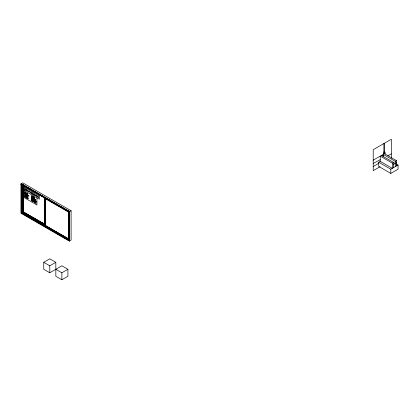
<?xml version="1.0" encoding="UTF-8"?>
<svg xmlns="http://www.w3.org/2000/svg" width="419" height="419" viewBox="0 0 419 419"><rect width="100%" height="100%" fill="white"/><g stroke="black" fill="none" stroke-linecap="round" stroke-linejoin="round"><path stroke-width="0.63" d="M25.706 197.003C26.779 196.747 24.936 196.998 26.109 197.501M26.858 190.409C28.56 190.404 25.423 189.838 27.345 191.006M33.677 198.857C34.515 198.334 33.195 199.292 34.086 199.313M35.337 199.774C36.411 199.517 34.568 199.769 35.741 200.272M68.679 212.161L68.658 239.05L68.658 212.171L45.687 198.91L45.687 225.783M25.716 195.107L25.517 195.909L25.308 194.887L25.098 195.668L24.904 194.641M31.896 195.888L31.629 196.647L31.357 195.573M31.383 199.963L31.765 200.214L31.362 200.68L31.792 200.931M26.088 192.855L26.439 193.468A4.761 2.75 60 0 0 26.439 193.657M27.078 195.233L26.722 194.563L27.078 194.851M27.78 194.243L27.418 193.573L27.78 193.861M26.627 196.422L26.292 195.71L26.654 195.998M32.342 193.85C31.603 194.322 31.834 192.18 32.342 193.384M34.536 198.145L34.175 197.469L34.536 197.758M27.062 198.004L26.701 197.344L27.062 197.632M34.368 195.003C33.609 195.411 33.881 193.374 34.368 194.552M21.573 212.847L21.694 184.412L21.573 212.847L69.392 240.454L69.465 211.988L58.786 205.823M32.603 198.04L32.97 198.711L32.603 198.428M25.606 190.179L26.109 189.566M28.408 196.055L28.078 195.354L28.403 195.579M27.748 195.621L27.434 195.573L27.397 194.851M32.483 196.956L32.169 196.909L32.132 196.186M32.279 198.234L31.964 198.187L31.928 197.469M26.439 193.478L26.062 193.248L26.439 193.238M21.081 184.433L21.311 184.302L21.311 212.993L69.654 240.904L69.654 212.208L21.081 184.433L21.311 183.69L69.654 211.6L69.392 240.454M26.743 193.269L27.067 193.316L27.099 194.039M27.403 196.438L27.727 196.49L27.759 197.208M27.376 197.82L27.706 197.873L27.738 198.59M33.122 193.845L33.515 193.903L33.551 194.767M34.709 199.826L34.877 199.187L35.07 200.031M34.829 201.288L34.992 200.649L35.186 201.497M34.657 202.587L34.824 201.948L35.018 202.796M35.866 201.89L36.034 201.251L36.228 202.094M35.699 203.189L35.861 202.545L36.055 203.393M34.348 199.056L34.709 199.266M34.468 200.518L34.829 200.727M34.3 201.817L34.657 202.026M35.505 201.12L35.866 201.329M35.337 202.419L35.699 202.623M20.95 183.899L22.762 182.857L71.099 210.762L71.099 240.066L69.287 241.114L20.95 213.203L20.95 183.899L69.287 211.81L71.099 210.762M21.311 183.805L69.654 211.71M22.013 184.685L22.013 212.59L22.474 212.328L45.535 225.642M45.336 224.526L23.207 211.899L23.207 185.664M43.744 262.31L49.788 258.822L55.827 262.31L55.827 276.262L61.871 279.751L67.915 276.262L67.915 269.286L61.871 265.798L49.788 272.774L43.744 269.286L43.744 262.31L49.788 265.798L55.827 262.31M55.827 269.286L61.871 272.774L67.915 269.286M384.453 152.647L383.547 153.171L383.547 155.26L382.338 155.957M383.547 153.794L384.453 153.27L384.312 151.61L383.704 152.102L383.704 153.076M373.214 160.178L385.48 153.097L385.48 152.788L384.396 153.302M396.4 164.08L398.05 165.028L398.05 169.213L390.801 173.403L378.713 166.427L378.713 162.237L380.389 161.273M373.214 166.532L378.713 163.352M380.012 166.72L373.214 170.648L373.214 149.714L391.341 139.249L391.341 158.282M392.31 163.111L392.31 168.344L380.227 161.367L380.227 156.135L392.31 163.111L393.52 162.415L393.52 167.647M383.249 156.481L383.249 154.391L395.332 161.367L396.542 160.671L396.542 165.903M393.52 164.505L396.542 162.761M378.713 162.237L390.801 169.213L398.05 165.028M373.214 163.441L380.227 159.67M388.004 155.611L391.341 153.862M31.975 200.334L32.211 201.172M26.648 190.739L26.423 189.582M28.864 196.417L28.675 195.448M27.141 196.841L26.984 195.867M28.262 198.857L28.068 197.888M31.231 193.426L31.095 192.138M33.949 197.983L33.824 196.909M25.177 192.441L24.972 191.897L24.972 192.792L25.339 192.939L24.972 192.326M37.097 195.914L36.835 196.15A0.885 0.513 60 0 0 36.851 196.391L37.354 196.679A0.943 0.545 60 0 0 37.364 196.453L37.102 195.919M27.921 190.619L27.848 190.598A1.472 0.848 60 0 0 27.664 190.697M37.94 196.401L37.867 196.38A1.472 0.848 60 0 0 37.684 196.48M25.889 192.588L25.789 192.578A1.226 0.707 60 0 0 25.674 192.651M25.837 193.95L25.758 193.939A1.226 0.707 60 0 0 25.627 194.018M33.499 198.376L33.42 198.365A1.226 0.707 60 0 0 33.29 198.444M384.453 153.689L396.542 160.671M381.431 155.433L395.332 163.457M21.296 183.967L69.633 211.878M23.38 185.381L27.874 187.979M29 188.629L41.926 196.092M43.047 196.741L44.173 197.391M45.299 198.04L46.986 199.009M48.106 199.659L49.793 200.633M50.919 201.282L52.605 202.257M53.726 202.906L54.852 203.555M55.973 204.205L57.66 205.174M21.081 184.156L69.423 212.061M25.376 188.959L24.904 188.686L24.904 189.76L25.376 190.032M26.292 189.765L26.633 189.959M24.904 189.199L25.35 189.456M24.182 190.504L39.323 199.245L39.323 195.987L24.182 187.246L24.182 197.632L36.951 205.006L36.951 197.878M32.713 196.6L32.981 196.752M28.565 195.6L28.853 195.767M24.972 193.772L25.386 193.782L24.972 193.295L24.972 194.201M26.874 196.019L27.162 196.186M31.807 199.329L31.331 199.051L31.666 198.554L31.676 199.47M27.958 198.04L28.246 198.203M24.972 196.501L25.428 196.762M23.165 211.909L45.509 224.809L23.155 211.93L23.155 185.408M45.64 225.364L22.762 212.161L22.809 184.873M45.812 225.71L68.679 238.914M45.414 225.642L22.411 212.36L22.474 184.941M45.634 198.648L45.634 225.815L68.847 239.191L68.847 212.051M45.634 225.815L68.857 239.228M23.763 213.533L22.076 212.559L22.076 185.172M24.889 214.182L31.635 218.079M32.761 218.728L34.447 219.703M35.573 220.352L43.445 224.893M46.823 226.841L47.944 227.491M51.883 229.764L53.009 230.413M22.013 212.59L69.145 239.799L69.145 211.894M21.694 212.773L69.465 240.354M33.012 196.469L32.818 197.339M33.918 195.154L34.337 195.395L34.368 194.337M26.69 198.129L27.041 198.334L27.062 197.449M25.638 189.299L26.125 190.477M30.76 192.201C29.712 191.111 31.42 193.939 30.294 192.709M31.645 197.26C30.776 196.354 32.19 198.706 31.257 197.684M38.569 196.914C37.689 195.914 39.114 198.407 38.15 197.234M395.332 161.367L395.332 166.6M390.801 169.213L390.801 173.403M384.239 143.35L384.239 151.652M383.951 143.518L383.951 151.819M69.287 211.81L69.287 241.114M61.871 272.774L61.871 279.751M49.788 265.798L49.788 272.774M45.242 198.135L45.242 226.045M45.09 198.287L44.964 224.458L44.964 198.224M44.906 197.967L44.906 224.49M44.514 197.459L44.514 224.715M37.684 196.254L37.684 197.155M35.505 200.931L35.505 201.68M35.337 202.225L35.337 202.979M34.536 197.318L34.536 198.328M34.468 200.329L34.468 201.083M34.348 198.868L34.348 199.617M34.3 201.628L34.3 202.377M33.29 198.25L33.29 199.004M33.122 193.615L33.122 194.521M32.729 193.389L32.729 194.296M32.603 197.857L32.603 198.868M32.483 196.391L32.483 197.145M32.342 192.86L32.342 194.07M32.279 197.668L32.279 198.423M31.519 192.693L31.519 193.594M29.372 191.452L29.372 192.358M28.193 190.776L28.193 191.677M27.78 193.421L27.78 194.426M27.748 195.055L27.748 195.809M27.664 190.467L27.664 191.373M27.403 195.992L27.403 197.003M27.376 197.375L27.376 198.386M27.078 194.411L27.078 195.422M26.743 193.075L26.743 193.829M26.654 195.558L26.654 196.569M26.376 197.056L26.376 197.805M25.968 195.422L25.968 196.171M25.674 192.462L25.674 193.217M25.622 193.829L25.622 194.578M25.428 196.338L25.428 197.26M24.972 196.071L24.972 196.993M23.338 185.727L23.338 211.825M29.372 191.682A1.472 0.848 60 0 1 29.508 191.593M32.457 199.465C31.802 200.554 32.043 197.71 32.457 199.465M32.975 201.157C32.331 202.251 32.556 199.407 32.975 201.157M33.143 199.863C32.514 200.958 32.719 198.108 33.143 199.863M33.661 201.555C33.033 202.649 33.232 199.8 33.661 201.555M33.834 200.256C33.18 201.345 33.42 198.506 33.834 200.256M35.798 195.516L35.793 195.605A0.655 0.377 60 0 1 35.715 195.804L35.191 195.699L35.191 194.626L35.798 195.516M26.02 194.316L26.015 194.374A0.738 0.424 60 0 0 26.025 194.573L26.444 194.814A0.786 0.456 60 0 0 26.455 194.631L26.02 194.316M28.534 191.279L28.529 191.352A0.885 0.513 60 0 0 28.539 191.593L29.042 191.881A0.943 0.545 60 0 0 29.052 191.656L28.791 191.116L28.534 191.279M33.132 197.024L33.122 197.082A0.738 0.424 60 0 0 33.132 197.281L33.551 197.527A0.786 0.456 60 0 0 33.562 197.339L33.143 196.967M36.06 195.626L36.05 195.694A0.885 0.513 60 0 0 36.065 195.935L36.568 196.223A0.943 0.545 60 0 0 36.579 195.998L36.317 195.464L36.06 195.626"/></g></svg>
